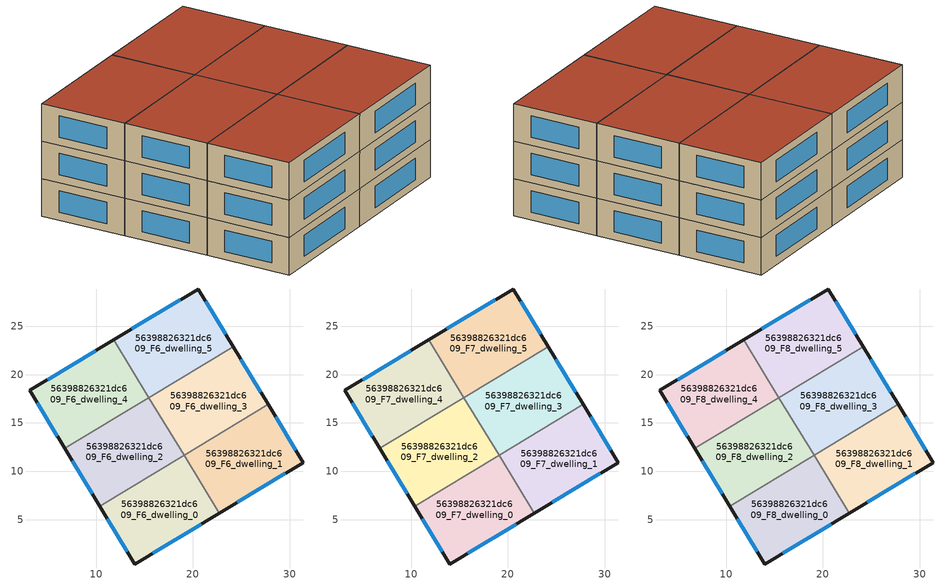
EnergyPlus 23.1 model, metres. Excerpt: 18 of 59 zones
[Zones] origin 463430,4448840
56398826321dc609_F6_dwelling_0
 floor to 56398826321dc609_F5_dwelling_0 (EU_floor_Construction): 19.1,11.65 22.73,5.67 13.99,0.42 10.39,6.38 z18
 wall outside (EU_wall_Construction): 10.39,6.38 13.99,0.42 22.73,5.67 z18:21
 wall to 56398826321dc609_F6_dwelling_1 (EU_wall_Construction): 22.73,5.67 19.1,11.65 z18:21
 wall to 56398826321dc609_F6_dwelling_2 (EU_wall_Construction): 19.08,11.64 10.39,6.38 z18:21
 wall to 56398826321dc609_F6_dwelling_3 (EU_wall_Construction): 19.1,11.65 19.08,11.64 z18:21
 window (EU_Window_Construction): 15.87,1.55 20.86,4.55 / 11.16,5.1 13.22,1.7 z18.64:20.36
56398826321dc609_F6_dwelling_1
 floor to 56398826321dc609_F5_dwelling_1 (EU_floor_Construction): 27.78,16.91 31.42,10.9 22.73,5.67 19.1,11.65 z18
 wall outside (EU_wall_Construction): 22.73,5.67 31.42,10.9 27.78,16.91 z18:21
 wall to 56398826321dc609_F6_dwelling_3 (EU_wall_Construction): 27.78,16.91 19.1,11.65 z18:21
 window (EU_Window_Construction): 30.64,12.18 28.56,15.62 / 24.59,6.79 29.56,9.78 z18.64:20.36
56398826321dc609_F6_dwelling_2
 floor to 56398826321dc609_F5_dwelling_2 (EU_floor_Construction): 15.46,17.62 19.08,11.64 10.39,6.38 6.77,12.36 z18
 wall outside (EU_wall_Construction): 6.77,12.36 10.39,6.38 z18:21
 wall to 56398826321dc609_F6_dwelling_3 (EU_wall_Construction): 19.08,11.64 15.46,17.62 z18:21
 wall to 56398826321dc609_F6_dwelling_4 (EU_wall_Construction): 15.44,17.61 6.77,12.36 z18:21
 wall to 56398826321dc609_F6_dwelling_5 (EU_wall_Construction): 15.46,17.62 15.44,17.61 z18:21
 window (EU_Window_Construction): 7.54,11.08 9.61,7.66 z18.64:20.36
56398826321dc609_F6_dwelling_3
 floor to 56398826321dc609_F5_dwelling_3 (EU_floor_Construction): 24.16,22.89 27.78,16.91 19.08,11.64 15.46,17.62 z18
 wall outside (EU_wall_Construction): 27.78,16.91 24.16,22.89 z18:21
 wall to 56398826321dc609_F6_dwelling_5 (EU_wall_Construction): 24.16,22.89 15.46,17.62 z18:21
 window (EU_Window_Construction): 27.01,18.19 24.94,21.61 z18.64:20.36
56398826321dc609_F6_dwelling_4
 floor to 56398826321dc609_F5_dwelling_4 (EU_floor_Construction): 11.82,23.59 15.44,17.61 6.77,12.36 3.13,18.37 z18
 wall outside (EU_wall_Construction): 11.82,23.59 3.13,18.37 6.77,12.36 z18:21
 wall to 56398826321dc609_F6_dwelling_5 (EU_wall_Construction): 15.44,17.61 11.82,23.59 z18:21
 window (EU_Window_Construction): 3.91,17.08 5.99,13.65 / 9.96,22.47 4.99,19.49 z18.64:20.36
56398826321dc609_F6_dwelling_5
 floor to 56398826321dc609_F5_dwelling_5 (EU_floor_Construction): 20.56,28.84 24.16,22.89 15.44,17.61 11.82,23.59 z18
 wall outside (EU_wall_Construction): 24.16,22.89 20.56,28.84 11.82,23.59 z18:21
 window (EU_Window_Construction): 18.69,27.72 13.69,24.72 / 23.39,24.16 21.33,27.57 z18.64:20.36
56398826321dc609_F7_dwelling_0
 floor to 56398826321dc609_F6_dwelling_0 (EU_floor_Construction): 19.1,11.65 22.73,5.67 13.99,0.42 10.39,6.38 z21
 wall outside (EU_wall_Construction): 10.39,6.38 13.99,0.42 22.73,5.67 z21:24
 wall to 56398826321dc609_F7_dwelling_1 (EU_wall_Construction): 22.73,5.67 19.1,11.65 z21:24
 wall to 56398826321dc609_F7_dwelling_2 (EU_wall_Construction): 19.08,11.64 10.39,6.38 z21:24
 wall to 56398826321dc609_F7_dwelling_3 (EU_wall_Construction): 19.1,11.65 19.08,11.64 z21:24
 window (EU_Window_Construction): 15.87,1.55 20.86,4.55 / 11.16,5.1 13.22,1.7 z21.64:23.36
56398826321dc609_F7_dwelling_1
 floor to 56398826321dc609_F6_dwelling_1 (EU_floor_Construction): 27.78,16.91 31.42,10.9 22.73,5.67 19.1,11.65 z21
 wall outside (EU_wall_Construction): 22.73,5.67 31.42,10.9 27.78,16.91 z21:24
 wall to 56398826321dc609_F7_dwelling_3 (EU_wall_Construction): 27.78,16.91 19.1,11.65 z21:24
 window (EU_Window_Construction): 30.64,12.18 28.56,15.62 / 24.59,6.79 29.56,9.78 z21.64:23.36
56398826321dc609_F7_dwelling_2
 floor to 56398826321dc609_F6_dwelling_2 (EU_floor_Construction): 15.46,17.62 19.08,11.64 10.39,6.38 6.77,12.36 z21
 wall outside (EU_wall_Construction): 6.77,12.36 10.39,6.38 z21:24
 wall to 56398826321dc609_F7_dwelling_3 (EU_wall_Construction): 19.08,11.64 15.46,17.62 z21:24
 wall to 56398826321dc609_F7_dwelling_4 (EU_wall_Construction): 15.44,17.61 6.77,12.36 z21:24
 wall to 56398826321dc609_F7_dwelling_5 (EU_wall_Construction): 15.46,17.62 15.44,17.61 z21:24
 window (EU_Window_Construction): 7.54,11.08 9.61,7.66 z21.64:23.36
56398826321dc609_F7_dwelling_3
 floor to 56398826321dc609_F6_dwelling_3 (EU_floor_Construction): 24.16,22.89 27.78,16.91 19.08,11.64 15.46,17.62 z21
 wall outside (EU_wall_Construction): 27.78,16.91 24.16,22.89 z21:24
 wall to 56398826321dc609_F7_dwelling_5 (EU_wall_Construction): 24.16,22.89 15.46,17.62 z21:24
 window (EU_Window_Construction): 27.01,18.19 24.94,21.61 z21.64:23.36
56398826321dc609_F7_dwelling_4
 floor to 56398826321dc609_F6_dwelling_4 (EU_floor_Construction): 11.82,23.59 15.44,17.61 6.77,12.36 3.13,18.37 z21
 wall outside (EU_wall_Construction): 11.82,23.59 3.13,18.37 6.77,12.36 z21:24
 wall to 56398826321dc609_F7_dwelling_5 (EU_wall_Construction): 15.44,17.61 11.82,23.59 z21:24
 window (EU_Window_Construction): 3.91,17.08 5.99,13.65 / 9.96,22.47 4.99,19.49 z21.64:23.36
56398826321dc609_F7_dwelling_5
 floor to 56398826321dc609_F6_dwelling_5 (EU_floor_Construction): 20.56,28.84 24.16,22.89 15.44,17.61 11.82,23.59 z21
 wall outside (EU_wall_Construction): 24.16,22.89 20.56,28.84 11.82,23.59 z21:24
 window (EU_Window_Construction): 18.69,27.72 13.69,24.72 / 23.39,24.16 21.33,27.57 z21.64:23.36
56398826321dc609_F8_dwelling_0
 floor to 56398826321dc609_F7_dwelling_0 (EU_floor_Construction): 19.1,11.65 22.73,5.67 13.99,0.42 10.39,6.38 z24
 wall outside (EU_wall_Construction): 10.39,6.38 13.99,0.42 22.73,5.67 z24:27
 wall to 56398826321dc609_F8_dwelling_1 (EU_wall_Construction): 22.73,5.67 19.1,11.65 z24:27
 wall to 56398826321dc609_F8_dwelling_2 (EU_wall_Construction): 19.08,11.64 10.39,6.38 z24:27
 wall to 56398826321dc609_F8_dwelling_3 (EU_wall_Construction): 19.1,11.65 19.08,11.64 z24:27
 window (EU_Window_Construction): 15.87,1.55 20.86,4.55 / 11.16,5.1 13.22,1.7 z24.64:26.36
 roof outside (EU_roof_Construction): 22.73,5.67 19.1,11.65 10.39,6.38 13.99,0.42 z27
56398826321dc609_F8_dwelling_1
 floor to 56398826321dc609_F7_dwelling_1 (EU_floor_Construction): 27.78,16.91 31.42,10.9 22.73,5.67 19.1,11.65 z24
 wall outside (EU_wall_Construction): 22.73,5.67 31.42,10.9 27.78,16.91 z24:27
 wall to 56398826321dc609_F8_dwelling_3 (EU_wall_Construction): 27.78,16.91 19.1,11.65 z24:27
 window (EU_Window_Construction): 30.64,12.18 28.56,15.62 / 24.59,6.79 29.56,9.78 z24.64:26.36
 roof outside (EU_roof_Construction): 31.42,10.9 27.78,16.91 19.1,11.65 22.73,5.67 z27
56398826321dc609_F8_dwelling_2
 floor to 56398826321dc609_F7_dwelling_2 (EU_floor_Construction): 15.46,17.62 19.08,11.64 10.39,6.38 6.77,12.36 z24
 wall outside (EU_wall_Construction): 6.77,12.36 10.39,6.38 z24:27
 wall to 56398826321dc609_F8_dwelling_3 (EU_wall_Construction): 19.08,11.64 15.46,17.62 z24:27
 wall to 56398826321dc609_F8_dwelling_4 (EU_wall_Construction): 15.44,17.61 6.77,12.36 z24:27
 wall to 56398826321dc609_F8_dwelling_5 (EU_wall_Construction): 15.46,17.62 15.44,17.61 z24:27
 window (EU_Window_Construction): 7.54,11.08 9.61,7.66 z24.64:26.36
 roof outside (EU_roof_Construction): 19.08,11.64 15.46,17.62 6.77,12.36 10.39,6.38 z27
56398826321dc609_F8_dwelling_3
 floor to 56398826321dc609_F7_dwelling_3 (EU_floor_Construction): 24.16,22.89 27.78,16.91 19.08,11.64 15.46,17.62 z24
 wall outside (EU_wall_Construction): 27.78,16.91 24.16,22.89 z24:27
 wall to 56398826321dc609_F8_dwelling_5 (EU_wall_Construction): 24.16,22.89 15.46,17.62 z24:27
 window (EU_Window_Construction): 27.01,18.19 24.94,21.61 z24.64:26.36
 roof outside (EU_roof_Construction): 27.78,16.91 24.16,22.89 15.46,17.62 19.08,11.64 z27
56398826321dc609_F8_dwelling_4
 floor to 56398826321dc609_F7_dwelling_4 (EU_floor_Construction): 11.82,23.59 15.44,17.61 6.77,12.36 3.13,18.37 z24
 wall outside (EU_wall_Construction): 11.82,23.59 3.13,18.37 6.77,12.36 z24:27
 wall to 56398826321dc609_F8_dwelling_5 (EU_wall_Construction): 15.44,17.61 11.82,23.59 z24:27
 window (EU_Window_Construction): 3.91,17.08 5.99,13.65 / 9.96,22.47 4.99,19.49 z24.64:26.36
 roof outside (EU_roof_Construction): 15.44,17.61 11.82,23.59 3.13,18.37 6.77,12.36 z27
56398826321dc609_F8_dwelling_5
 floor to 56398826321dc609_F7_dwelling_5 (EU_floor_Construction): 20.56,28.84 24.16,22.89 15.44,17.61 11.82,23.59 z24
 wall outside (EU_wall_Construction): 24.16,22.89 20.56,28.84 11.82,23.59 z24:27
 window (EU_Window_Construction): 18.69,27.72 13.69,24.72 / 23.39,24.16 21.33,27.57 z24.64:26.36
 roof outside (EU_roof_Construction): 24.16,22.89 20.56,28.84 11.82,23.59 15.44,17.61 z27
[Building]
EU S2 Campaign: North Axis=0; Terrain=City; Solar Distribution=FullExterior
[Site:Location]
Yerevan-Zvartnots.Intl.AP: Latitude=40.15; Longitude=44.383; Time Zone=4; Elevation=854
[SizingPeriod:WeatherFileDays]
AnnualSizingPeriod: Begin Month=1; Begin Day of Month=1; End Month=12; End Day of Month=31; Day of Week for Start Day=Monday; Use Weather File Daylight Saving Period=No; Use Weather File Rain and Snow Indicators=No
[MATERIAL]
EU_InternalMass_Material: Roughness=MediumRough; Thickness=0.1; Conductivity=1; Density=1800; Specific Heat=900; Thermal Absorptance=0.9; Solar Absorptance=0.7; Visible Absorptance=0.7
[MATERIAL:NOMASS] Roughness=MediumRough; Thermal Absorptance=0.9; Solar Absorptance=0.7; Visible Absorptance=0.7
Name | Thermal Resistance
EU_wall_NoMass | 1.05043
EU_roof_NoMass | 1.45357
EU_floor_NoMass | 0.478065
[WINDOWMATERIAL:SIMPLEGLAZINGSYSTEM]
EU_Window_SimpleGlazing: UFactor=2.5566; Solar Heat Gain Coefficient=0.75; Visible Transmittance=0.75
[CONSTRUCTION]
EU_wall_Construction: EU_wall_NoMass
EU_roof_Construction: EU_roof_NoMass
EU_floor_Construction: EU_floor_NoMass
EU_Window_Construction: EU_Window_SimpleGlazing
EU_InternalMass_Construction: EU_InternalMass_Material
[ZONE] Type=1; Multiplier=1; Ceiling Height=autocalculate; Floor Area=autocalculate; Part of Total Floor Area=Yes
Name | Volume
56398826321dc609_F6_dwelling_0; 56398826321dc609_F7_dwelling_0; 56398826321dc609_F8_dwelling_0 | 213.26
56398826321dc609_F6_dwelling_1; 56398826321dc609_F7_dwelling_1; 56398826321dc609_F8_dwelling_1 | 213.27
56398826321dc609_F6_dwelling_2; 56398826321dc609_F7_dwelling_2; 56398826321dc609_F8_dwelling_2 | 213.241
56398826321dc609_F6_dwelling_3; 56398826321dc609_F7_dwelling_3; 56398826321dc609_F8_dwelling_3 | 213.261
56398826321dc609_F6_dwelling_4; 56398826321dc609_F7_dwelling_4; 56398826321dc609_F8_dwelling_4 | 213.275
56398826321dc609_F6_dwelling_5; 56398826321dc609_F7_dwelling_5; 56398826321dc609_F8_dwelling_5 | 213.278
[INTERNALMASS] Construction=EU_InternalMass_Construction
Name | Zone or ZoneList | Surface Area
56398826321dc609_F6_dwelling_0_EU_InternalMass | 56398826321dc609_F6_dwelling_0 | 71.0868
56398826321dc609_F6_dwelling_1_EU_InternalMass | 56398826321dc609_F6_dwelling_1 | 71.0901
56398826321dc609_F6_dwelling_2_EU_InternalMass | 56398826321dc609_F6_dwelling_2 | 71.0802
56398826321dc609_F6_dwelling_3_EU_InternalMass | 56398826321dc609_F6_dwelling_3 | 71.0871
56398826321dc609_F6_dwelling_4_EU_InternalMass | 56398826321dc609_F6_dwelling_4 | 71.0916
56398826321dc609_F6_dwelling_5_EU_InternalMass | 56398826321dc609_F6_dwelling_5 | 71.0928
56398826321dc609_F7_dwelling_0_EU_InternalMass | 56398826321dc609_F7_dwelling_0 | 71.0868
56398826321dc609_F7_dwelling_1_EU_InternalMass | 56398826321dc609_F7_dwelling_1 | 71.0901
56398826321dc609_F7_dwelling_2_EU_InternalMass | 56398826321dc609_F7_dwelling_2 | 71.0802
56398826321dc609_F7_dwelling_3_EU_InternalMass | 56398826321dc609_F7_dwelling_3 | 71.0871
56398826321dc609_F7_dwelling_4_EU_InternalMass | 56398826321dc609_F7_dwelling_4 | 71.0916
56398826321dc609_F7_dwelling_5_EU_InternalMass | 56398826321dc609_F7_dwelling_5 | 71.0928
56398826321dc609_F8_dwelling_0_EU_InternalMass | 56398826321dc609_F8_dwelling_0 | 71.0868
56398826321dc609_F8_dwelling_1_EU_InternalMass | 56398826321dc609_F8_dwelling_1 | 71.0901
56398826321dc609_F8_dwelling_2_EU_InternalMass | 56398826321dc609_F8_dwelling_2 | 71.0802
56398826321dc609_F8_dwelling_3_EU_InternalMass | 56398826321dc609_F8_dwelling_3 | 71.0871
56398826321dc609_F8_dwelling_4_EU_InternalMass | 56398826321dc609_F8_dwelling_4 | 71.0916
56398826321dc609_F8_dwelling_5_EU_InternalMass | 56398826321dc609_F8_dwelling_5 | 71.0928
[OTHEREQUIPMENT] Fuel Type=Electricity; Design Level Calculation Method=Watts/Area; Power per Zone Floor Area=1; Fraction Latent=0; Fraction Radiant=0; Fraction Lost=0; Carbon Dioxide Generation Rate=0; EndUse Subcategory=EU_Step8_InternalGains
Name | Zone or ZoneList or Space or SpaceList | Schedule
EU_Step8_InternalGain_56398826321dc609_F6_dwelling_0_f000 | 56398826321dc609_F6_dwelling_0 | EU_Step8_GainSchedule_56398826321dc609_F6_dwelling_0_f000
EU_Step8_InternalGain_56398826321dc609_F6_dwelling_1_f000 | 56398826321dc609_F6_dwelling_1 | EU_Step8_GainSchedule_56398826321dc609_F6_dwelling_1_f000
EU_Step8_InternalGain_56398826321dc609_F6_dwelling_2_f000 | 56398826321dc609_F6_dwelling_2 | EU_Step8_GainSchedule_56398826321dc609_F6_dwelling_2_f000
EU_Step8_InternalGain_56398826321dc609_F6_dwelling_3_f000 | 56398826321dc609_F6_dwelling_3 | EU_Step8_GainSchedule_56398826321dc609_F6_dwelling_3_f000
EU_Step8_InternalGain_56398826321dc609_F6_dwelling_4_f000 | 56398826321dc609_F6_dwelling_4 | EU_Step8_GainSchedule_56398826321dc609_F6_dwelling_4_f000
EU_Step8_InternalGain_56398826321dc609_F6_dwelling_5_f000 | 56398826321dc609_F6_dwelling_5 | EU_Step8_GainSchedule_56398826321dc609_F6_dwelling_5_f000
EU_Step8_InternalGain_56398826321dc609_F7_dwelling_0_f000 | 56398826321dc609_F7_dwelling_0 | EU_Step8_GainSchedule_56398826321dc609_F7_dwelling_0_f000
EU_Step8_InternalGain_56398826321dc609_F7_dwelling_1_f000 | 56398826321dc609_F7_dwelling_1 | EU_Step8_GainSchedule_56398826321dc609_F7_dwelling_1_f000
EU_Step8_InternalGain_56398826321dc609_F7_dwelling_2_f000 | 56398826321dc609_F7_dwelling_2 | EU_Step8_GainSchedule_56398826321dc609_F7_dwelling_2_f000
EU_Step8_InternalGain_56398826321dc609_F7_dwelling_3_f000 | 56398826321dc609_F7_dwelling_3 | EU_Step8_GainSchedule_56398826321dc609_F7_dwelling_3_f000
EU_Step8_InternalGain_56398826321dc609_F7_dwelling_4_f000 | 56398826321dc609_F7_dwelling_4 | EU_Step8_GainSchedule_56398826321dc609_F7_dwelling_4_f000
EU_Step8_InternalGain_56398826321dc609_F7_dwelling_5_f000 | 56398826321dc609_F7_dwelling_5 | EU_Step8_GainSchedule_56398826321dc609_F7_dwelling_5_f000
EU_Step8_InternalGain_56398826321dc609_F8_dwelling_0_f000 | 56398826321dc609_F8_dwelling_0 | EU_Step8_GainSchedule_56398826321dc609_F8_dwelling_0_f000
EU_Step8_InternalGain_56398826321dc609_F8_dwelling_1_f000 | 56398826321dc609_F8_dwelling_1 | EU_Step8_GainSchedule_56398826321dc609_F8_dwelling_1_f000
EU_Step8_InternalGain_56398826321dc609_F8_dwelling_2_f000 | 56398826321dc609_F8_dwelling_2 | EU_Step8_GainSchedule_56398826321dc609_F8_dwelling_2_f000
EU_Step8_InternalGain_56398826321dc609_F8_dwelling_3_f000 | 56398826321dc609_F8_dwelling_3 | EU_Step8_GainSchedule_56398826321dc609_F8_dwelling_3_f000
EU_Step8_InternalGain_56398826321dc609_F8_dwelling_4_f000 | 56398826321dc609_F8_dwelling_4 | EU_Step8_GainSchedule_56398826321dc609_F8_dwelling_4_f000
EU_Step8_InternalGain_56398826321dc609_F8_dwelling_5_f000 | 56398826321dc609_F8_dwelling_5 | EU_Step8_GainSchedule_56398826321dc609_F8_dwelling_5_f000
[ZONEVENTILATION:DESIGNFLOWRATE] Schedule=EU_AlwaysOn; Design Flow Rate Calculation Method=AirChanges/Hour; Air Changes per Hour=0.557805; Ventilation Type=Natural; Fan Pressure Rise=0; Fan Total Efficiency=1; Constant Term Coefficient=1; Temperature Term Coefficient=0; Velocity Term Coefficient=0; Velocity Squared Term Coefficient=0; Minimum Indoor Temperature=-100; Maximum Indoor Temperature=100; Delta Temperature=-100; Minimum Outdoor Temperature=-100; Maximum Outdoor Temperature=100; Maximum Wind Speed=40
Name | Zone or ZoneList or Space or SpaceList
EU_ConstantAir_56398826321dc609_F6_dwelling_0 | 56398826321dc609_F6_dwelling_0
EU_ConstantAir_56398826321dc609_F6_dwelling_1 | 56398826321dc609_F6_dwelling_1
EU_ConstantAir_56398826321dc609_F6_dwelling_2 | 56398826321dc609_F6_dwelling_2
EU_ConstantAir_56398826321dc609_F6_dwelling_3 | 56398826321dc609_F6_dwelling_3
EU_ConstantAir_56398826321dc609_F6_dwelling_4 | 56398826321dc609_F6_dwelling_4
EU_ConstantAir_56398826321dc609_F6_dwelling_5 | 56398826321dc609_F6_dwelling_5
EU_ConstantAir_56398826321dc609_F7_dwelling_0 | 56398826321dc609_F7_dwelling_0
EU_ConstantAir_56398826321dc609_F7_dwelling_1 | 56398826321dc609_F7_dwelling_1
EU_ConstantAir_56398826321dc609_F7_dwelling_2 | 56398826321dc609_F7_dwelling_2
EU_ConstantAir_56398826321dc609_F7_dwelling_3 | 56398826321dc609_F7_dwelling_3
EU_ConstantAir_56398826321dc609_F7_dwelling_4 | 56398826321dc609_F7_dwelling_4
EU_ConstantAir_56398826321dc609_F7_dwelling_5 | 56398826321dc609_F7_dwelling_5
EU_ConstantAir_56398826321dc609_F8_dwelling_0 | 56398826321dc609_F8_dwelling_0
EU_ConstantAir_56398826321dc609_F8_dwelling_1 | 56398826321dc609_F8_dwelling_1
EU_ConstantAir_56398826321dc609_F8_dwelling_2 | 56398826321dc609_F8_dwelling_2
EU_ConstantAir_56398826321dc609_F8_dwelling_3 | 56398826321dc609_F8_dwelling_3
EU_ConstantAir_56398826321dc609_F8_dwelling_4 | 56398826321dc609_F8_dwelling_4
EU_ConstantAir_56398826321dc609_F8_dwelling_5 | 56398826321dc609_F8_dwelling_5
[HVACTEMPLATE:THERMOSTAT] Constant Heating Setpoint=20; Constant Cooling Setpoint=50
EU_HeatOnly_56398826321dc609_F0_dwelling_0; EU_HeatOnly_56398826321dc609_F0_dwelling_1; EU_HeatOnly_56398826321dc609_F0_dwelling_2; EU_HeatOnly_56398826321dc609_F0_dwelling_3; EU_HeatOnly_56398826321dc609_F0_dwelling_4; EU_HeatOnly_56398826321dc609_F0_dwelling_5; EU_HeatOnly_56398826321dc609_F0_dwelling_6; EU_HeatOnly_56398826321dc609_F1_dwelling_0; EU_HeatOnly_56398826321dc609_F1_dwelling_1; EU_HeatOnly_56398826321dc609_F1_dwelling_2; EU_HeatOnly_56398826321dc609_F1_dwelling_3; EU_HeatOnly_56398826321dc609_F1_dwelling_4; EU_HeatOnly_56398826321dc609_F1_dwelling_5; EU_HeatOnly_56398826321dc609_F1_dwelling_6; EU_HeatOnly_56398826321dc609_F2_dwelling_0; EU_HeatOnly_56398826321dc609_F2_dwelling_1; EU_HeatOnly_56398826321dc609_F2_dwelling_2; EU_HeatOnly_56398826321dc609_F2_dwelling_3; EU_HeatOnly_56398826321dc609_F2_dwelling_4; EU_HeatOnly_56398826321dc609_F2_dwelling_5; EU_HeatOnly_56398826321dc609_F2_dwelling_6; EU_HeatOnly_56398826321dc609_F3_dwelling_0; EU_HeatOnly_56398826321dc609_F3_dwelling_1; EU_HeatOnly_56398826321dc609_F3_dwelling_2; EU_HeatOnly_56398826321dc609_F3_dwelling_3; EU_HeatOnly_56398826321dc609_F3_dwelling_4; EU_HeatOnly_56398826321dc609_F3_dwelling_5; EU_HeatOnly_56398826321dc609_F3_dwelling_6; EU_HeatOnly_56398826321dc609_F4_dwelling_0; EU_HeatOnly_56398826321dc609_F4_dwelling_1; EU_HeatOnly_56398826321dc609_F4_dwelling_2; EU_HeatOnly_56398826321dc609_F4_dwelling_3; EU_HeatOnly_56398826321dc609_F4_dwelling_4; EU_HeatOnly_56398826321dc609_F4_dwelling_5; EU_HeatOnly_56398826321dc609_F4_dwelling_6; EU_HeatOnly_56398826321dc609_F5_dwelling_0; EU_HeatOnly_56398826321dc609_F5_dwelling_1; EU_HeatOnly_56398826321dc609_F5_dwelling_2; EU_HeatOnly_56398826321dc609_F5_dwelling_3; EU_HeatOnly_56398826321dc609_F5_dwelling_4; EU_HeatOnly_56398826321dc609_F5_dwelling_5; EU_HeatOnly_56398826321dc609_F6_dwelling_0; EU_HeatOnly_56398826321dc609_F6_dwelling_1; EU_HeatOnly_56398826321dc609_F6_dwelling_2; EU_HeatOnly_56398826321dc609_F6_dwelling_3; EU_HeatOnly_56398826321dc609_F6_dwelling_4; EU_HeatOnly_56398826321dc609_F6_dwelling_5; EU_HeatOnly_56398826321dc609_F7_dwelling_0; EU_HeatOnly_56398826321dc609_F7_dwelling_1; EU_HeatOnly_56398826321dc609_F7_dwelling_2; EU_HeatOnly_56398826321dc609_F7_dwelling_3; EU_HeatOnly_56398826321dc609_F7_dwelling_4; EU_HeatOnly_56398826321dc609_F7_dwelling_5; EU_HeatOnly_56398826321dc609_F8_dwelling_0; EU_HeatOnly_56398826321dc609_F8_dwelling_1; EU_HeatOnly_56398826321dc609_F8_dwelling_2; EU_HeatOnly_56398826321dc609_F8_dwelling_3; EU_HeatOnly_56398826321dc609_F8_dwelling_4; EU_HeatOnly_56398826321dc609_F8_dwelling_5
[HVACTEMPLATE:ZONE:IDEALLOADSAIRSYSTEM] System Availability Schedule=EU_AlwaysOn; Maximum Heating Supply Air Temperature=50; Minimum Cooling Supply Air Temperature=13; Maximum Heating Supply Air Humidity Ratio=0.0156; Minimum Cooling Supply Air Humidity Ratio=0.0077; Heating Limit=NoLimit; Cooling Limit=NoLimit; Heating Availability Schedule=EU_AlwaysOn; Cooling Availability Schedule=EU_CoolingOff; Dehumidification Control Type=ConstantSensibleHeatRatio; Cooling Sensible Heat Ratio=0.7; Dehumidification Setpoint=60; Humidification Control Type=None; Humidification Setpoint=30; Outdoor Air Method=None; Outdoor Air Flow Rate per Person=0.00944; Outdoor Air Flow Rate per Zone Floor Area=0; Outdoor Air Flow Rate per Zone=0; Demand Controlled Ventilation Type=None; Outdoor Air Economizer Type=NoEconomizer; Heat Recovery Type=None; Sensible Heat Recovery Effectiveness=0.7; Latent Heat Recovery Effectiveness=0.65
Name | Template Thermostat
56398826321dc609_F6_dwelling_0 | EU_HeatOnly_56398826321dc609_F6_dwelling_0
56398826321dc609_F6_dwelling_1 | EU_HeatOnly_56398826321dc609_F6_dwelling_1
56398826321dc609_F6_dwelling_2 | EU_HeatOnly_56398826321dc609_F6_dwelling_2
56398826321dc609_F6_dwelling_3 | EU_HeatOnly_56398826321dc609_F6_dwelling_3
56398826321dc609_F6_dwelling_4 | EU_HeatOnly_56398826321dc609_F6_dwelling_4
56398826321dc609_F6_dwelling_5 | EU_HeatOnly_56398826321dc609_F6_dwelling_5
56398826321dc609_F7_dwelling_0 | EU_HeatOnly_56398826321dc609_F7_dwelling_0
56398826321dc609_F7_dwelling_1 | EU_HeatOnly_56398826321dc609_F7_dwelling_1
56398826321dc609_F7_dwelling_2 | EU_HeatOnly_56398826321dc609_F7_dwelling_2
56398826321dc609_F7_dwelling_3 | EU_HeatOnly_56398826321dc609_F7_dwelling_3
56398826321dc609_F7_dwelling_4 | EU_HeatOnly_56398826321dc609_F7_dwelling_4
56398826321dc609_F7_dwelling_5 | EU_HeatOnly_56398826321dc609_F7_dwelling_5
56398826321dc609_F8_dwelling_0 | EU_HeatOnly_56398826321dc609_F8_dwelling_0
56398826321dc609_F8_dwelling_1 | EU_HeatOnly_56398826321dc609_F8_dwelling_1
56398826321dc609_F8_dwelling_2 | EU_HeatOnly_56398826321dc609_F8_dwelling_2
56398826321dc609_F8_dwelling_3 | EU_HeatOnly_56398826321dc609_F8_dwelling_3
56398826321dc609_F8_dwelling_4 | EU_HeatOnly_56398826321dc609_F8_dwelling_4
56398826321dc609_F8_dwelling_5 | EU_HeatOnly_56398826321dc609_F8_dwelling_5
[SIZING:ZONE] Zone Cooling Design Supply Air Temperature Input Method=SupplyAirTemperature; Zone Cooling Design Supply Air Temperature=13; Zone Heating Design Supply Air Temperature Input Method=SupplyAirTemperature; Zone Heating Design Supply Air Temperature=50; Zone Cooling Design Supply Air Humidity Ratio=0.008; Zone Heating Design Supply Air Humidity Ratio=0.008; Cooling Design Air Flow Method=DesignDay; Cooling Design Air Flow Rate=0; Cooling Minimum Air Flow per Zone Floor Area=0.000762; Cooling Minimum Air Flow=0; Cooling Minimum Air Flow Fraction=0.2; Heating Design Air Flow Method=DesignDay; Heating Design Air Flow Rate=0; Heating Maximum Air Flow per Zone Floor Area=0.002032; Heating Maximum Air Flow=0.141576; Heating Maximum Air Flow Fraction=0.3; Account for Dedicated Outdoor Air System=No; Dedicated Outdoor Air System Control Strategy=NeutralSupplyAir; Dedicated Outdoor Air Low Setpoint Temperature for Design=autosize; Dedicated Outdoor Air High Setpoint Temperature for Design=autosize; Zone Load Sizing Method=Sensible Load Only No Latent Load; Zone Latent Cooling Design Supply Air Humidity Ratio Input Method=HumidityRatioDifference; Zone Cooling Design Supply Air Humidity Ratio Difference=0.005; Zone Latent Heating Design Supply Air Humidity Ratio Input Method=HumidityRatioDifference; Zone Humidification Design Supply Air Humidity Ratio Difference=0.005
56398826321dc609_F6_dwelling_0; 56398826321dc609_F6_dwelling_1; 56398826321dc609_F6_dwelling_2; 56398826321dc609_F6_dwelling_3; 56398826321dc609_F6_dwelling_4; 56398826321dc609_F6_dwelling_5; 56398826321dc609_F7_dwelling_0; 56398826321dc609_F7_dwelling_1; 56398826321dc609_F7_dwelling_2; 56398826321dc609_F7_dwelling_3; 56398826321dc609_F7_dwelling_4; 56398826321dc609_F7_dwelling_5; 56398826321dc609_F8_dwelling_0; 56398826321dc609_F8_dwelling_1; 56398826321dc609_F8_dwelling_2; 56398826321dc609_F8_dwelling_3; 56398826321dc609_F8_dwelling_4; 56398826321dc609_F8_dwelling_5
[SCHEDULE:CONSTANT]
Name | Hourly Value
EU_AlwaysOn | 1
EU_CoolingOff | 0
[SCHEDULE:FILE] Column Number=1; Rows to Skip at Top=0; Number of Hours of Data=8760; Column Separator=Comma; Interpolate to Timestep=No; Minutes per Item=60; Adjust Schedule for Daylight Savings=Yes
Name | File
EU_Step8_GainSchedule_56398826321dc609_F6_dwelling_0_f000 | ../../schedules/56398826321dc609/56398826321dc609_F6_dwelling_0_f000_gain.csv
EU_Step8_GainSchedule_56398826321dc609_F6_dwelling_1_f000 | ../../schedules/56398826321dc609/56398826321dc609_F6_dwelling_1_f000_gain.csv
EU_Step8_GainSchedule_56398826321dc609_F6_dwelling_2_f000 | ../../schedules/56398826321dc609/56398826321dc609_F6_dwelling_2_f000_gain.csv
EU_Step8_GainSchedule_56398826321dc609_F6_dwelling_3_f000 | ../../schedules/56398826321dc609/56398826321dc609_F6_dwelling_3_f000_gain.csv
EU_Step8_GainSchedule_56398826321dc609_F6_dwelling_4_f000 | ../../schedules/56398826321dc609/56398826321dc609_F6_dwelling_4_f000_gain.csv
EU_Step8_GainSchedule_56398826321dc609_F6_dwelling_5_f000 | ../../schedules/56398826321dc609/56398826321dc609_F6_dwelling_5_f000_gain.csv
EU_Step8_GainSchedule_56398826321dc609_F7_dwelling_0_f000 | ../../schedules/56398826321dc609/56398826321dc609_F7_dwelling_0_f000_gain.csv
EU_Step8_GainSchedule_56398826321dc609_F7_dwelling_1_f000 | ../../schedules/56398826321dc609/56398826321dc609_F7_dwelling_1_f000_gain.csv
EU_Step8_GainSchedule_56398826321dc609_F7_dwelling_2_f000 | ../../schedules/56398826321dc609/56398826321dc609_F7_dwelling_2_f000_gain.csv
EU_Step8_GainSchedule_56398826321dc609_F7_dwelling_3_f000 | ../../schedules/56398826321dc609/56398826321dc609_F7_dwelling_3_f000_gain.csv
EU_Step8_GainSchedule_56398826321dc609_F7_dwelling_4_f000 | ../../schedules/56398826321dc609/56398826321dc609_F7_dwelling_4_f000_gain.csv
EU_Step8_GainSchedule_56398826321dc609_F7_dwelling_5_f000 | ../../schedules/56398826321dc609/56398826321dc609_F7_dwelling_5_f000_gain.csv
EU_Step8_GainSchedule_56398826321dc609_F8_dwelling_0_f000 | ../../schedules/56398826321dc609/56398826321dc609_F8_dwelling_0_f000_gain.csv
EU_Step8_GainSchedule_56398826321dc609_F8_dwelling_1_f000 | ../../schedules/56398826321dc609/56398826321dc609_F8_dwelling_1_f000_gain.csv
EU_Step8_GainSchedule_56398826321dc609_F8_dwelling_2_f000 | ../../schedules/56398826321dc609/56398826321dc609_F8_dwelling_2_f000_gain.csv
EU_Step8_GainSchedule_56398826321dc609_F8_dwelling_3_f000 | ../../schedules/56398826321dc609/56398826321dc609_F8_dwelling_3_f000_gain.csv
EU_Step8_GainSchedule_56398826321dc609_F8_dwelling_4_f000 | ../../schedules/56398826321dc609/56398826321dc609_F8_dwelling_4_f000_gain.csv
EU_Step8_GainSchedule_56398826321dc609_F8_dwelling_5_f000 | ../../schedules/56398826321dc609/56398826321dc609_F8_dwelling_5_f000_gain.csv
